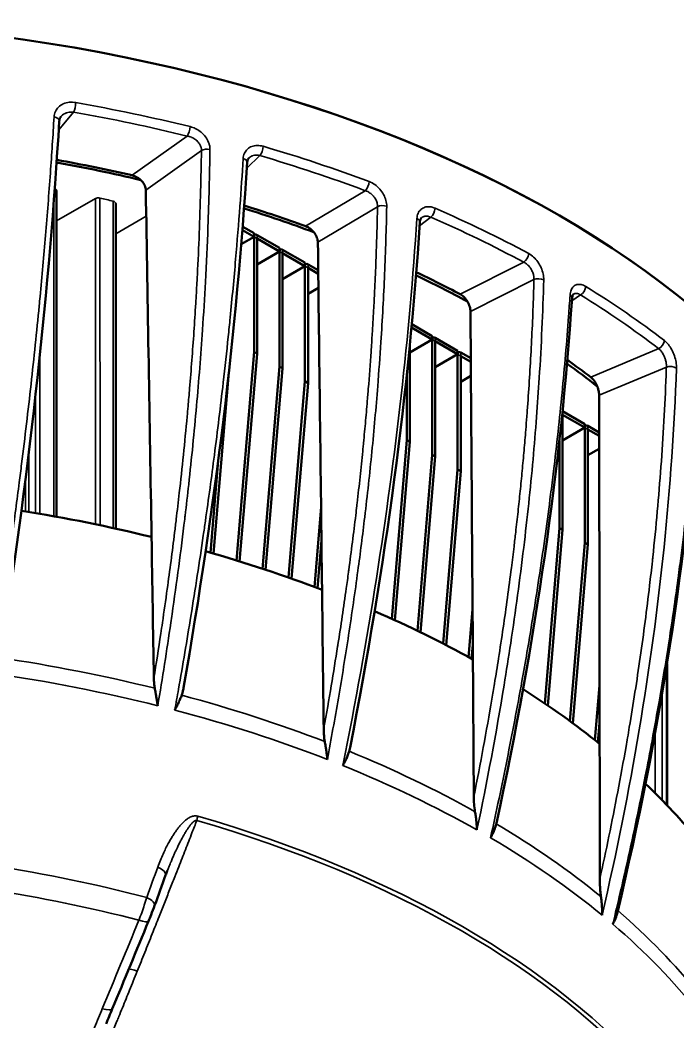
# Model space of a CAD drawing. Header units: millimetres. Extents: x 40 to 2195, y 40 to 1687.
# Drawn here: x 517.1 to 562.8, y 362.1 to 431.7 of the extents above; entities that cross this region are included whole.
import ezdxf

# ---------------------------------------------------------------- set-up
doc = ezdxf.new("R2010")
doc.units = ezdxf.units.MM
doc.header["$LTSCALE"] = 8
doc.layers.add('Visible (ISO)', color=7, linetype='Continuous', lineweight=50)
doc.layers.add('Visible Narrow (ISO)', color=7, linetype='Continuous', lineweight=35)

msp = doc.modelspace()

# ---------------------------------------------------------------- linework, layer by layer
at = {"layer": 'Visible (ISO)'}
for p, q in [((519.634, 397.201), (519.632, 419.879)), ((530.214, 419.404), (530.214, 419.404)), ((523.736, 418.982), (523.737, 396.373)), ((544.989, 417.988), (544.988, 417.988)), ((533.349, 416.907), (532.558, 417.364)), ((530.131, 416.946), (530.131, 416.946)), ((533.349, 416.662), (532.461, 416.149)), ((533.349, 416.662), (532.54, 417.129)), ((533.349, 416.907), (533.349, 416.662)), ((533.349, 416.763), (533.411, 416.799)), ((533.349, 416.662), (533.349, 408.656)), ((535.117, 415.886), (533.561, 416.784)), ((533.561, 416.539), (533.561, 408.533)), ((535.117, 415.641), (533.561, 416.539)), ((535.117, 415.886), (535.117, 415.641)), ((535.117, 415.641), (533.561, 414.743)), ((535.117, 415.743), (535.179, 415.779)), ((535.117, 415.641), (535.117, 407.635)), ((536.885, 414.866), (535.329, 415.764)), ((535.329, 415.519), (535.329, 407.513)), ((536.885, 414.621), (535.329, 415.519)), ((536.885, 414.621), (535.329, 413.723)), ((536.885, 414.866), (536.885, 414.621)), ((536.885, 414.722), (536.947, 414.758)), ((536.885, 414.621), (536.885, 406.615)), ((537.805, 414.335), (537.097, 414.743)), ((537.097, 414.498), (537.097, 406.492)), ((537.808, 414.088), (537.097, 414.498)), ((537.819, 413.119), (537.097, 412.702)), ((555.53, 412.673), (555.53, 412.673)), ((545.724, 409.518), (544.285, 410.348)), ((545.724, 409.763), (544.307, 410.581)), ((545.724, 409.763), (545.724, 409.518)), ((545.724, 409.619), (545.786, 409.655)), ((547.491, 408.742), (545.936, 409.64)), ((545.724, 409.518), (544.168, 408.619)), ((544.168, 409.131), (544.168, 402.41)), ((545.724, 409.518), (545.724, 401.511)), ((545.936, 409.395), (545.936, 401.389)), ((547.491, 408.497), (545.936, 409.395)), ((532.13, 394.162), (533.349, 408.656)), ((532.347, 394.095), (533.561, 408.533)), ((533.349, 408.656), (533.561, 408.533)), ((547.491, 408.497), (545.936, 407.599)), ((547.491, 408.742), (547.491, 408.497)), ((547.491, 408.598), (547.554, 408.634)), ((547.491, 408.497), (547.491, 400.491)), ((548.404, 408.215), (547.704, 408.619)), ((547.704, 408.375), (547.704, 400.368)), ((548.406, 407.969), (547.704, 408.375)), ((533.936, 393.587), (535.117, 407.635)), ((534.152, 393.515), (535.329, 407.513)), ((535.117, 407.635), (535.329, 407.513)), ((530.539, 394.638), (531.6, 407.254)), ((543.956, 407.057), (543.956, 402.532)), ((548.413, 406.988), (547.704, 406.578)), ((535.738, 392.974), (536.885, 406.615)), ((535.954, 392.898), (537.097, 406.492)), ((536.885, 406.615), (537.097, 406.492)), ((554.563, 404.021), (554.563, 404.021)), ((554.775, 404.292), (554.775, 396.286)), ((556.33, 403.394), (554.775, 404.292)), ((556.33, 403.639), (554.778, 404.535)), ((556.33, 403.394), (554.775, 402.496)), ((556.33, 403.639), (556.33, 403.394)), ((556.33, 403.495), (556.392, 403.531)), ((556.33, 403.394), (556.33, 395.388)), ((557.322, 403.066), (556.542, 403.516)), ((556.542, 403.271), (556.542, 395.265)), ((557.322, 402.821), (556.542, 403.271)), ((542.911, 390.106), (543.956, 402.532)), ((543.125, 390.009), (544.168, 402.41)), ((543.956, 402.532), (544.168, 402.41)), ((554.563, 402.502), (554.563, 396.408)), ((557.324, 401.926), (556.542, 401.475)), ((544.694, 389.273), (545.724, 401.511)), ((544.908, 389.17), (545.936, 401.389)), ((545.724, 401.511), (545.936, 401.389)), ((530.322, 394.701), (530.862, 401.118)), ((546.474, 388.388), (547.491, 400.491)), ((546.687, 388.278), (547.704, 400.368)), ((547.491, 400.491), (547.704, 400.368)), ((537.536, 392.321), (538.002, 397.86)), ((562.038, 397.258), (562.038, 397.258)), ((553.538, 384.225), (554.563, 396.408)), ((554.563, 396.408), (554.775, 396.286)), ((553.748, 384.082), (554.775, 396.286)), ((537.752, 392.24), (538.03, 395.543)), ((555.288, 382.996), (556.33, 395.388)), ((555.498, 382.843), (556.542, 395.265)), ((556.33, 395.388), (556.542, 395.265)), ((548.248, 387.446), (548.526, 390.75)), ((548.461, 387.329), (548.543, 388.306)), ((562.038, 386.978), (562.038, 377.141)), ((557.031, 381.673), (557.349, 385.458)), ((557.239, 381.508), (557.353, 382.858)), ((527.719, 375.051), (527.72, 375.051))]:
    msp.add_line(p, q, dxfattribs=at)
for centre, major_axis, ratio, start_param, end_param in [((497.287, 385.064), (81, 0), 0.57735, 0.064234, 1.506562), ((497.287, 385.064), (81, 0), 0.57735, 0.066811, 1.503985), ((497.283, 383.26), (76.013, 0), 0.57735, 1.274273, 1.274275), ((497.287, 380.981), (-74.2, 0), 0.57735, 4.322581, 4.406478), ((497.287, 380.981), (74.5, 0), 0.57735, 1.191497, 1.265985), ((497.282, 383.02), (78.424, 0), 0.57735, 0.970163, 0.970173), ((497.287, 380.981), (74.5, 0), 0.57735, 1.009636, 1.075914), ((497.287, 380.981), (-74.2, 0), 0.57735, 4.139642, 4.21554), ((533.561, 416.539), (-0.15, 0.26), 0.57735, 5.497787, 7.068583), ((535.329, 415.519), (-0.15, 0.26), 0.57735, 5.497787, 7.068583), ((537.097, 414.498), (-0.15, 0.26), 0.57735, 5.497787, 7.068583), ((497.287, 380.981), (-74.2, 0), 0.57735, 3.956736, 4.020954), ((497.287, 380.981), (74.5, 0), 0.57735, 0.828316, 0.882392), ((553.977, 414.362), (-3, 0), 0.57735, 2.038306, 2.038375), ((545.936, 409.395), (-0.15, 0.26), 0.57735, 5.497787, 7.068583), ((547.704, 408.375), (-0.15, 0.26), 0.57735, 5.497787, 7.068583), ((497.287, 380.981), (-74.2, 0), 0.57735, 3.772916, 3.819292), ((497.287, 380.981), (74.5, 0), 0.57735, 0.646909, 0.68221), ((556.542, 403.271), (-0.15, 0.26), 0.57735, 5.497787, 7.068583), ((497.276, 380.978), (-74.212, 0), 0.57735, 3.642253, 3.642254), ((497.271, 380.976), (74.518, 0), 0.57735, 0.50735, 0.507351), ((497.287, 356.486), (-73.976, 0), 0.57735, 4.310457, 4.440049), ((497.287, 356.486), (-73.976, 0), 0.57735, 4.12846, 4.254577), ((497.287, 356.486), (-73.976, 0), 0.57735, 3.946798, 4.067987), ((497.287, 356.486), (-73.976, 0), 0.57735, 3.764845, 3.879216), ((497.287, 356.486), (-73.976, 0), 0.57735, 3.58297, 3.686804), ((525.501, 370.515), (0.94, -0.342), 0.351919, 6.283111, 6.283184), ((525.095, 369.469), (0.925, -0.38), 0.217667, 6.283109, 6.283194)]:
    msp.add_ellipse(centre, major_axis=major_axis, ratio=ratio, start_param=start_param, end_param=end_param, dxfattribs=at)
for points, knots in [([(519.939, 425.029), (519.879, 424.959), (519.841, 424.876), (519.822, 424.763), (519.82, 424.743), (519.819, 424.724)], [0, 0, 0, 0, 0.04704763, 0.04704763, 0.05627271, 0.05627271, 0.05627271, 0.05627271]), ([(533.003, 422.149), (532.971, 422.118), (532.944, 422.082), (532.896, 421.985), (532.878, 421.918), (532.873, 421.84)], [0.00001762, 0.00001762, 0.00001762, 0.00001762, 0.02971243, 0.02971243, 0.06560183, 0.06560183, 0.06560183, 0.06560183]), ([(525.828, 419.906), (525.827, 420.006), (525.803, 420.116), (525.708, 420.337), (525.635, 420.447), (525.464, 420.633), (525.355, 420.722), (525.118, 420.86), (524.991, 420.909), (524.872, 420.937)], [0.0021161, 0.0021161, 0.0021161, 0.0021161, 0.0379737, 0.0379737, 0.0759474, 0.0759474, 0.1149388, 0.1149388, 0.1533881, 0.1533881, 0.1533881, 0.1533881]), ([(544.988, 417.988), (544.963, 417.968), (544.939, 417.94), (544.894, 417.847), (544.873, 417.778), (544.868, 417.691)], [0, 0, 0, 0, 0.03591556, 0.03591556, 0.0746261, 0.0746261, 0.0746261, 0.0746261]), ([(537.781, 416.278), (537.78, 416.377), (537.76, 416.489), (537.677, 416.718), (537.612, 416.834), (537.461, 417.037), (537.365, 417.136), (537.154, 417.297), (537.041, 417.358), (536.933, 417.397)], [0.0022745, 0.0022745, 0.0022745, 0.0022745, 0.0377966, 0.0377966, 0.0755933, 0.0755933, 0.1138541, 0.1138541, 0.1517489, 0.1517489, 0.1517489, 0.1517489]), ([(548.381, 411.476), (548.38, 411.574), (548.363, 411.687), (548.294, 411.923), (548.239, 412.046), (548.11, 412.262), (548.028, 412.37), (547.848, 412.551), (547.75, 412.623), (547.658, 412.672)], [0.0024352, 0.0024352, 0.0024352, 0.0024352, 0.037701, 0.037701, 0.0754019, 0.0754019, 0.1132339, 0.1132339, 0.1508683, 0.1508683, 0.1508683, 0.1508683]), ([(555.53, 412.673), (555.525, 412.669), (555.512, 412.66), (555.482, 412.603), (555.471, 412.575), (555.451, 412.501), (555.443, 412.453), (555.439, 412.4)], [0, 0, 0, 0, 0.03925481, 0.03925481, 0.06104934, 0.06104934, 0.08423856, 0.08423856, 0.08423856, 0.08423856]), ([(557.318, 405.642), (557.318, 405.679), (557.316, 405.718), (557.312, 405.758), (557.308, 405.798), (557.303, 405.839), (557.296, 405.88), (557.294, 405.892), (557.292, 405.905), (557.289, 405.917), (557.281, 405.956), (557.272, 405.995), (557.262, 406.035), (557.251, 406.075), (557.239, 406.114), (557.226, 406.154), (557.22, 406.172), (557.213, 406.19), (557.207, 406.208), (557.191, 406.251), (557.174, 406.294), (557.155, 406.335), (557.136, 406.377), (557.116, 406.418), (557.095, 406.458), (557.089, 406.467), (557.084, 406.477), (557.079, 406.487), (557.058, 406.524), (557.036, 406.56), (557.013, 406.594), (556.991, 406.629), (556.967, 406.662), (556.943, 406.693), (556.934, 406.705), (556.925, 406.716), (556.916, 406.727), (556.891, 406.758), (556.865, 406.786), (556.839, 406.813), (556.813, 406.839), (556.786, 406.864), (556.76, 406.886), (556.751, 406.893), (556.743, 406.899), (556.734, 406.906)], [0, 0, 0, 0, 0.0871271, 0.0871271, 0.0871271, 0.1742275, 0.1742275, 0.1742275, 0.2, 0.2, 0.2, 0.2812984, 0.2812984, 0.2812984, 0.3626215, 0.3626215, 0.3626215, 0.4, 0.4, 0.4, 0.4889243, 0.4889243, 0.4889243, 0.5779547, 0.5779547, 0.5779547, 0.6, 0.6, 0.6, 0.6844265, 0.6844265, 0.6844265, 0.7688824, 0.7688824, 0.7688824, 0.8, 0.8, 0.8, 0.886251, 0.886251, 0.886251, 0.9725508, 0.9725508, 0.9725508, 1, 1, 1, 1]), ([(526.451, 385.273), (526.43, 385.382), (526.416, 385.494), (526.395, 385.725), (526.389, 385.85), (526.387, 385.972)], [0.000001, 0.000001, 0.000001, 0.000001, 0.03835382, 0.03835382, 0.08223414, 0.08223414, 0.08223414, 0.08223414]), ([(526.451, 385.273), (526.468, 385.179), (526.487, 385.081), (526.505, 384.98), (526.51, 384.955), (526.515, 384.93), (526.519, 384.904), (526.537, 384.81), (526.555, 384.713), (526.572, 384.612), (526.578, 384.575), (526.585, 384.538), (526.591, 384.5), (526.608, 384.398), (526.624, 384.294), (526.64, 384.187), (526.646, 384.145), (526.652, 384.102), (526.658, 384.06)], [0, 0, 0, 0, 0.2676463, 0.2676463, 0.2676463, 0.3333333, 0.3333333, 0.3333333, 0.5770704, 0.5770704, 0.5770704, 0.6666667, 0.6666667, 0.6666667, 0.906288, 0.906288, 0.906288, 1, 1, 1, 1]), ([(528.448, 385.3), (528.444, 385.275), (528.44, 385.251), (528.435, 385.227), (528.427, 385.185), (528.418, 385.144), (528.409, 385.105), (528.401, 385.065), (528.392, 385.028), (528.382, 384.992), (528.373, 384.955), (528.363, 384.921), (528.353, 384.887), (528.343, 384.853), (528.332, 384.821), (528.321, 384.79)], [0.4937323, 0.4937323, 0.4937323, 0.4937323, 0.5555556, 0.5555556, 0.5555556, 0.6666667, 0.6666667, 0.6666667, 0.7777778, 0.7777778, 0.7777778, 0.8888889, 0.8888889, 0.8888889, 1, 1, 1, 1]), ([(527.841, 383.755), (527.89, 383.845), (527.936, 383.933), (527.979, 384.018), (527.998, 384.054), (528.016, 384.091), (528.034, 384.126), (528.079, 384.218), (528.122, 384.306), (528.161, 384.392), (528.173, 384.419), (528.184, 384.445), (528.195, 384.471), (528.233, 384.558), (528.268, 384.642), (528.298, 384.725), (528.306, 384.746), (528.314, 384.768), (528.321, 384.79)], [0, 0, 0, 0, 0.233365, 0.233365, 0.233365, 0.3333333, 0.3333333, 0.3333333, 0.5886759, 0.5886759, 0.5886759, 0.6666667, 0.6666667, 0.6666667, 0.9299494, 0.9299494, 0.9299494, 1, 1, 1, 1]), ([(538.261, 381.567), (538.236, 381.703), (538.219, 381.842), (538.194, 382.127), (538.187, 382.282), (538.185, 382.432)], [0.000001, 0.000001, 0.000001, 0.000001, 0.0464613, 0.0464613, 0.1001517, 0.1001517, 0.1001517, 0.1001517]), ([(538.261, 381.567), (538.278, 381.471), (538.296, 381.371), (538.318, 381.241), (538.323, 381.215), (538.343, 381.091), (538.359, 380.99), (538.379, 380.849), (538.384, 380.812), (538.403, 380.671), (538.415, 380.565), (538.431, 380.413), (538.435, 380.369), (538.439, 380.325)], [0, 0, 0, 0, 0.2674413, 0.2674413, 0.3333333, 0.3333333, 0.5789568, 0.5789568, 0.6666667, 0.6666667, 0.9049318, 0.9049318, 1, 1, 1, 1]), ([(540.021, 381.158), (540.017, 381.137), (540.013, 381.116), (540.009, 381.096), (540.001, 381.06), (539.993, 381.024), (539.984, 380.99), (539.976, 380.957), (539.967, 380.924), (539.957, 380.893)], [0.6819285, 0.6819285, 0.6819285, 0.6819285, 0.75, 0.75, 0.75, 0.875, 0.875, 0.875, 1, 1, 1, 1]), ([(539.516, 379.897), (539.583, 380.02), (539.644, 380.138), (539.7, 380.252), (539.742, 380.339), (539.78, 380.422), (539.815, 380.504), (539.827, 380.531), (539.838, 380.557), (539.848, 380.583), (539.882, 380.668), (539.913, 380.751), (539.938, 380.831), (539.945, 380.852), (539.951, 380.873), (539.957, 380.893)], [0, 0, 0, 0, 0.3333333, 0.3333333, 0.3333333, 0.5847783, 0.5847783, 0.5847783, 0.6666667, 0.6666667, 0.6666667, 0.9319724, 0.9319724, 0.9319724, 1, 1, 1, 1]), ([(548.696, 376.694), (548.667, 376.869), (548.647, 377.052), (548.622, 377.393), (548.616, 377.565), (548.615, 377.73)], [0.000001, 0.000001, 0.000001, 0.000001, 0.0589584, 0.0589584, 0.1181746, 0.1181746, 0.1181746, 0.1181746]), ([(548.696, 376.694), (548.713, 376.595), (548.729, 376.492), (548.745, 376.385), (548.748, 376.359), (548.752, 376.332), (548.756, 376.304), (548.769, 376.203), (548.782, 376.099), (548.793, 375.991), (548.797, 375.955), (548.8, 375.917), (548.804, 375.88), (548.813, 375.775), (548.821, 375.668), (548.826, 375.558), (548.829, 375.513), (548.831, 375.468), (548.832, 375.423)], [0, 0, 0, 0, 0.2666509, 0.2666509, 0.2666509, 0.3333333, 0.3333333, 0.3333333, 0.5816013, 0.5816013, 0.5816013, 0.6666667, 0.6666667, 0.6666667, 0.9034449, 0.9034449, 0.9034449, 1, 1, 1, 1]), ([(549.776, 374.877), (549.822, 374.961), (549.864, 375.042), (549.903, 375.122), (549.919, 375.155), (549.934, 375.187), (549.949, 375.219), (549.987, 375.301), (550.021, 375.381), (550.052, 375.459), (550.062, 375.486), (550.072, 375.513), (550.082, 375.539), (550.111, 375.622), (550.137, 375.703), (550.158, 375.782), (550.163, 375.802), (550.168, 375.822), (550.173, 375.841)], [0, 0, 0, 0, 0.2367759, 0.2367759, 0.2367759, 0.3333333, 0.3333333, 0.3333333, 0.5816027, 0.5816027, 0.5816027, 0.6666667, 0.6666667, 0.6666667, 0.9333171, 0.9333171, 0.9333171, 1, 1, 1, 1]), ([(557.446, 370.796), (557.44, 370.835), (557.435, 370.876), (557.43, 370.917), (557.425, 370.959), (557.42, 371.001), (557.415, 371.045), (557.411, 371.089), (557.407, 371.134), (557.402, 371.181), (557.398, 371.228), (557.395, 371.276), (557.391, 371.326), (557.388, 371.376), (557.384, 371.427), (557.382, 371.48), (557.379, 371.534), (557.376, 371.589), (557.374, 371.646), (557.372, 371.695), (557.371, 371.746), (557.37, 371.799), (557.369, 371.807), (557.369, 371.815), (557.369, 371.823), (557.368, 371.873), (557.368, 371.925), (557.367, 371.979), (557.367, 371.989), (557.367, 372), (557.367, 372.011)], [0, 0, 0, 0, 0.125, 0.125, 0.125, 0.25, 0.25, 0.25, 0.375, 0.375, 0.375, 0.5, 0.5, 0.5, 0.625, 0.625, 0.625, 0.75, 0.75, 0.75, 0.858625, 0.858625, 0.858625, 0.875, 0.875, 0.875, 0.978957, 0.978957, 0.978957, 1, 1, 1, 1]), ([(557.446, 370.796), (557.46, 370.694), (557.474, 370.589), (557.485, 370.48), (557.488, 370.452), (557.491, 370.424), (557.494, 370.396), (557.504, 370.291), (557.512, 370.183), (557.518, 370.071), (557.52, 370.035), (557.521, 369.999), (557.523, 369.962), (557.527, 369.857), (557.529, 369.749), (557.529, 369.638), (557.528, 369.592), (557.528, 369.545), (557.526, 369.499)], [0, 0, 0, 0, 0.2652365, 0.2652365, 0.2652365, 0.3333333, 0.3333333, 0.3333333, 0.5849318, 0.5849318, 0.5849318, 0.6666667, 0.6666667, 0.6666667, 0.9017109, 0.9017109, 0.9017109, 1, 1, 1, 1]), ([(526.44, 370.173), (526.364, 369.962), (526.278, 369.736), (526.135, 369.371), (526.077, 369.227), (526.02, 369.089)], [0, 0, 0, 0, 0.0716655, 0.0716655, 0.117676, 0.117676, 0.117676, 0.117676]), ([(558.267, 368.877), (558.31, 368.957), (558.349, 369.036), (558.384, 369.114), (558.399, 369.145), (558.412, 369.176), (558.425, 369.206), (558.459, 369.285), (558.489, 369.362), (558.514, 369.438), (558.524, 369.465), (558.532, 369.491), (558.541, 369.518), (558.559, 369.576), (558.574, 369.633), (558.588, 369.69)], [0, 0, 0, 0, 0.2382924, 0.2382924, 0.2382924, 0.3333333, 0.3333333, 0.3333333, 0.5789378, 0.5789378, 0.5789378, 0.6666667, 0.6666667, 0.6666667, 0.8567899, 0.8567899, 0.8567899, 0.8567899])]:
    msp.add_open_spline(points, degree=3, knots=knots, dxfattribs=at)
for points in [[(519.819, 424.724), (519.127, 413.166), (517.786, 400.851), (515.836, 388.19)], [(532.873, 421.84), (532.147, 410.249), (530.657, 397.933), (528.448, 385.3)], [(525.828, 419.906), (525.962, 411.869), (526.094, 403.831), (526.226, 395.793)], [(544.868, 417.691), (544.116, 406.07), (542.482, 393.755), (540.021, 381.158)], [(537.781, 416.278), (537.878, 408.226), (537.975, 400.173), (538.07, 392.119)], [(555.439, 412.4), (554.668, 400.752), (552.896, 388.445), (550.186, 375.896)], [(548.381, 411.476), (548.438, 403.411), (548.494, 395.345), (548.55, 387.279)], [(564.243, 406.143), (563.459, 394.472), (561.551, 382.177), (558.588, 369.69)], [(557.318, 405.642), (557.331, 397.567), (557.343, 389.491), (557.355, 381.415)], [(526.226, 395.793), (526.28, 392.519), (526.334, 389.246), (526.387, 385.972)], [(538.07, 392.119), (538.109, 388.89), (538.147, 385.661), (538.185, 382.432)], [(548.55, 387.279), (548.572, 384.096), (548.593, 380.913), (548.615, 377.73)], [(557.355, 381.415), (557.359, 378.281), (557.363, 375.146), (557.367, 372.011)], [(550.186, 375.896), (550.182, 375.878), (550.177, 375.859), (550.173, 375.841)], [(527.205, 372.278), (526.951, 371.578), (526.696, 370.876), (526.441, 370.173)], [(527.322, 372.587), (527.282, 372.485), (527.243, 372.382), (527.205, 372.278)], [(526.02, 369.089), (525.178, 367.039), (524.337, 365.003), (523.499, 362.988)], [(523.499, 362.988), (523.353, 362.637), (523.209, 362.286), (523.066, 361.935)]]:
    msp.add_open_spline(points, degree=3, dxfattribs=at)
at = {"layer": 'Visible Narrow (ISO)'}
for p, q in [((519.781, 424.11), (520.811, 425.329)), ((528.704, 423.668), (524.872, 420.937)), ((529.691, 422.66), (525.828, 419.906)), ((532.847, 421.429), (533.76, 422.306)), ((522.646, 419.357), (522.648, 396.608)), ((541.068, 419.869), (536.933, 417.397)), ((519.43, 397.238), (519.428, 418.999)), ((519.632, 417.766), (522.322, 419.319)), ((522.322, 419.319), (522.324, 396.676)), ((523.552, 419.142), (523.554, 396.413)), ((541.925, 418.756), (537.781, 416.278)), ((523.736, 416.869), (525.858, 418.095)), ((544.85, 417.417), (545.62, 418.029)), ((530.126, 416.842), (530.126, 416.842)), ((533.349, 416.662), (532.461, 416.149)), ((533.349, 416.662), (533.561, 416.539)), ((533.561, 416.784), (533.561, 416.539)), ((535.117, 415.641), (533.561, 414.743)), ((535.117, 415.641), (535.329, 415.519)), ((535.329, 415.764), (535.329, 415.519)), ((536.885, 414.621), (535.329, 413.723)), ((536.885, 414.621), (537.097, 414.498)), ((537.097, 414.743), (537.097, 414.498)), ((552.087, 414.895), (547.658, 412.672)), ((537.819, 413.119), (537.097, 412.702)), ((552.793, 413.69), (548.381, 411.476)), ((555.361, 412.925), (555.361, 412.925)), ((555.428, 412.221), (556.028, 412.62)), ((553.371, 410.855), (553.371, 410.855)), ((545.936, 409.64), (545.936, 409.395)), ((545.724, 409.518), (544.168, 408.619)), ((545.724, 409.518), (545.936, 409.395)), ((518.466, 397.409), (518.465, 408.413)), ((547.491, 408.497), (545.936, 407.599)), ((547.491, 408.497), (547.704, 408.375)), ((547.704, 408.619), (547.704, 408.375)), ((561.455, 408.886), (556.734, 406.906)), ((561.991, 407.602), (557.318, 405.642)), ((548.413, 406.988), (547.704, 406.578)), ((518.163, 397.46), (518.163, 405.623)), ((562.588, 405.113), (562.588, 405.113)), ((554.754, 404.304), (554.775, 404.292)), ((554.775, 404.501), (554.775, 404.292)), ((556.33, 403.394), (554.775, 402.496)), ((556.33, 403.394), (556.542, 403.271)), ((556.542, 403.516), (556.542, 403.271)), ((557.324, 401.926), (556.542, 401.475)), ((517.706, 397.537), (517.706, 401.723)), ((517.482, 397.574), (517.482, 399.918)), ((562.008, 396.928), (562.008, 396.928)), ((562.008, 386.789), (562.007, 377.172)), ((561.701, 377.488), (561.702, 384.946)), ((561.221, 377.972), (561.221, 382.223)), ((527.655, 374.947), (527.655, 374.947))]:
    msp.add_line(p, q, dxfattribs=at)
for centre, major_axis, ratio, start_param, end_param in [((520.811, 425.737), (0.087, 0.492), 0.239095, 3.778355, 5.300932), ((497.287, 381.37), (-80.834, 0), 0.57735, 4.310591, 4.415205), ((519.319, 424.754), (0.499, -0.03), 0.540622, 0, 1.325124), ((497.287, 380.981), (-80.334, 0), 0.57735, 4.310591, 4.415205), ((528.704, 424.077), (0.119, 0.486), 0.319311, 3.7967, 5.3193), ((533.76, 422.715), (0.141, 0.48), 0.370702, 3.812429, 5.335012), ((497.287, 381.37), (-80.834, 0), 0.57735, 4.136017, 4.241123), ((530.08, 422.489), (0.5, -0.007), 0.530898, 1.157764, 2.467783), ((497.287, 380.981), (-80.334, 0), 0.57735, 4.136017, 4.241123), ((532.374, 421.871), (0.499, -0.031), 0.546506, 0, 1.152623), ((541.068, 420.277), (0.176, 0.468), 0.444979, 3.842216, 5.364816), ((519.332, 419.879), (0.3, 0), 0.57735, 0.000048, 0.95806), ((522.534, 419.196), (0.3, 0), 0.57735, 1.188562, 2.356345), ((500.266, 387.216), (-60, 0), 0.57735, 4.313823, 4.330155), ((523.436, 418.982), (0.3, 0), 0.57735, 0.000048, 1.17223), ((542.285, 418.566), (0.5, -0.01), 0.531093, 0.987362, 2.384243), ((545.62, 418.437), (0.199, 0.459), 0.491242, 3.8662, 5.388786), ((497.287, 381.37), (-80.834, 0), 0.57735, 3.96169, 4.06683), ((497.287, 380.981), (-80.334, 0), 0.57735, 3.96169, 4.06683), ((544.369, 417.723), (0.499, -0.032), 0.552074, 6.283184, 7.26286), ((552.087, 415.304), (0.237, 0.44), 0.556973, 3.910233, 5.432833), ((553.121, 413.483), (0.5, -0.014), 0.531544, 0.817272, 2.300914), ((556.028, 413.028), (0.263, 0.425), 0.597035, 3.944952, 5.467537), ((497.287, 381.37), (-80.834, 0), 0.57735, 3.787152, 3.892291), ((554.941, 412.433), (0.499, -0.033), 0.557342, 6.283185, 7.089476), ((497.287, 380.981), (-80.334, 0), 0.57735, 3.787152, 3.892292), ((561.455, 409.294), (0.304, 0.397), 0.652188, 4.007399, 5.529999), ((562.285, 407.379), (0.5, -0.017), 0.532309, 0.647071, 2.21782), ((497.287, 346.16), (73.756, 0), 0.57735, 1.16428, 1.319345), ((497.287, 345.118), (73.567, 0), 0.57735, 1.160106, 1.325816), ((497.287, 346.16), (73.756, 0), 0.57735, 0.981791, 1.136498), ((497.287, 345.118), (73.567, 0), 0.57735, 0.977159, 1.142489), ((497.287, 346.16), (73.756, 0), 0.57735, 0.799555, 0.953859), ((497.287, 345.118), (73.567, 0), 0.57735, 0.794475, 0.95939), ((529.004, 376.144), (-0.279, -0.96), 0.367146, 1.621181, 1.927912), ((497.287, 339.518), (71.487, 0), 0.57735, 0.466385, 1.104411), ((497.287, 339.295), (71.35, 0), 0.57735, 0.466385, 1.104411), ((497.287, 346.16), (73.756, 0), 0.57735, 0.616938, 0.771241), ((497.287, 345.118), (73.567, 0), 0.57735, 0.611406, 0.776322), ((497.287, 334.29), (69.297, 0), 0.57735, 1.145328, 1.472666), ((491.713, 315.72), (66.341, 167.778), 0.068451, 5.073386, 5.086749), ((526.265, 372.619), (0.94, -0.341), 0.364359, 6.283183, 7.554736), ((497.287, 333.186), (-68.312, 0), 0.57735, 4.289099, 4.61208), ((525.501, 370.515), (0.94, -0.342), 0.351919, 0, 1.275993), ((497.287, 346.16), (73.756, 0), 0.57735, 0.434299, 0.588934), ((527.436, 395.245), (42.025, 106.877), 0.067869, 4.432684, 4.492464), ((525.095, 369.469), (0.925, -0.38), 0.217667, 5.07581, 6.283109), ((497.287, 345.118), (73.567, 0), 0.57735, 0.428307, 0.593638), ((525.535, 365.372), (-0.928, 0.373), 0.108486, 5.087682, 6.026856), ((522.576, 363.372), (0.923, -0.384), 0.275444, 5.076671, 6.283186)]:
    msp.add_ellipse(centre, major_axis=major_axis, ratio=ratio, start_param=start_param, end_param=end_param, dxfattribs=at)
for points in [[(520.957, 425.993), (520.801, 426.021), (520.504, 426.032), (520.084, 425.923), (519.749, 425.7), (519.526, 425.385), (519.464, 425.141), (519.456, 425.008)], [(533.987, 422.952), (533.843, 422.994), (533.57, 423.033), (533.183, 422.966), (532.87, 422.775), (532.66, 422.481), (532.601, 422.241), (532.592, 422.108)], [(545.92, 418.647), (545.792, 418.703), (545.547, 418.768), (545.2, 418.737), (544.918, 418.577), (544.726, 418.302), (544.67, 418.067), (544.662, 417.934)], [(539.516, 379.897), (540.393, 384.281), (541.948, 392.967), (543.668, 405.681), (544.4, 413.9), (544.662, 417.934)], [(556.393, 413.205), (556.283, 413.274), (556.071, 413.362), (555.771, 413.363), (555.526, 413.229), (555.358, 412.973), (555.308, 412.743), (555.299, 412.61)], [(562.689, 407.526), (562.545, 403.424), (561.97, 395.115), (560.244, 382.403), (558.526, 373.812), (557.526, 369.499)], [(525.347, 369.145), (525.414, 369.316), (525.545, 369.666), (525.729, 370.204), (525.838, 370.559), (525.889, 370.732)]]:
    msp.add_open_spline(points, degree=3, dxfattribs=at)
for points, knots in [([(515.13, 386.323), (515.18, 386.642), (515.231, 386.96), (515.281, 387.278), (515.496, 388.65), (515.704, 390.017), (515.906, 391.381), (516.126, 392.871), (516.337, 394.356), (516.54, 395.835), (516.712, 397.089), (516.877, 398.338), (517.037, 399.583), (517.092, 400.014), (517.146, 400.444), (517.2, 400.874), (517.432, 402.731), (517.65, 404.577), (517.854, 406.412), (518.057, 408.242), (518.246, 410.06), (518.421, 411.865), (518.442, 412.079), (518.462, 412.293), (518.482, 412.507), (518.618, 413.931), (518.745, 415.346), (518.862, 416.753), (518.984, 418.209), (519.096, 419.656), (519.199, 421.094), (519.293, 422.407), (519.379, 423.711), (519.456, 425.008)], [0, 0, 0, 0, 0.0237524, 0.0237524, 0.0237524, 0.1262562, 0.1262562, 0.1262562, 0.2383342, 0.2383342, 0.2383342, 0.3333333, 0.3333333, 0.3333333, 0.3661949, 0.3661949, 0.3661949, 0.5082401, 0.5082401, 0.5082401, 0.649873, 0.649873, 0.649873, 0.6666667, 0.6666667, 0.6666667, 0.778542, 0.778542, 0.778542, 0.8942946, 0.8942946, 0.8942946, 1, 1, 1, 1]), ([(520.811, 425.329), (520.736, 425.339), (520.66, 425.341), (520.586, 425.336), (520.572, 425.335), (520.557, 425.334), (520.542, 425.332), (520.529, 425.331), (520.515, 425.329), (520.502, 425.327), (520.442, 425.318), (520.383, 425.304), (520.327, 425.286), (520.296, 425.275), (520.266, 425.264), (520.237, 425.25), (520.231, 425.248), (520.225, 425.245), (520.219, 425.242), (520.176, 425.222), (520.134, 425.198), (520.096, 425.171), (520.06, 425.147), (520.027, 425.119), (519.996, 425.09), (519.994, 425.088), (519.991, 425.086), (519.989, 425.083), (519.971, 425.066), (519.955, 425.048), (519.939, 425.029)], [0, 0, 0, 0, 0.1445119, 0.1445119, 0.1445119, 0.1735855, 0.1735855, 0.1735855, 0.2, 0.2, 0.2, 0.3202371, 0.3202371, 0.3202371, 0.3864885, 0.3864885, 0.3864885, 0.4, 0.4, 0.4, 0.4996749, 0.4996749, 0.4996749, 0.5931975, 0.5931975, 0.5931975, 0.6, 0.6, 0.6, 0.6548007, 0.6548007, 0.6548007, 0.6548007]), ([(530.284, 422.73), (530.285, 422.832), (530.273, 422.933), (530.241, 423.065), (530.233, 423.095), (530.182, 423.258), (530.119, 423.391), (529.955, 423.642), (529.854, 423.762), (529.646, 423.952), (529.546, 424.028), (529.409, 424.113), (529.378, 424.131), (529.238, 424.207), (529.124, 424.256), (528.97, 424.304), (528.935, 424.313), (528.899, 424.322)], [0.0000001, 0.0000001, 0.0000001, 0.0000001, 0.1540161, 0.1540161, 0.2, 0.2, 0.4, 0.4, 0.6, 0.6, 0.7556468, 0.7556468, 0.8, 0.8, 0.9548134, 0.9548134, 1, 1, 1, 1]), ([(529.691, 422.66), (529.694, 422.729), (529.686, 422.799), (529.668, 422.869), (529.665, 422.882), (529.661, 422.895), (529.657, 422.908), (529.656, 422.914), (529.654, 422.919), (529.652, 422.924), (529.64, 422.961), (529.626, 422.997), (529.609, 423.032), (529.592, 423.067), (529.572, 423.102), (529.551, 423.136), (529.542, 423.15), (529.532, 423.164), (529.522, 423.179), (529.493, 423.219), (529.46, 423.258), (529.424, 423.296), (529.391, 423.331), (529.355, 423.364), (529.316, 423.395), (529.314, 423.398), (529.311, 423.4), (529.308, 423.402), (529.303, 423.406), (529.299, 423.409), (529.294, 423.413), (529.254, 423.444), (529.212, 423.473), (529.167, 423.5), (529.122, 423.526), (529.076, 423.55), (529.027, 423.572), (529.016, 423.577), (529.004, 423.582), (528.993, 423.587), (528.944, 423.606), (528.895, 423.623), (528.844, 423.637), (528.798, 423.65), (528.751, 423.661), (528.704, 423.668)], [0.0000009, 0.0000009, 0.0000009, 0.0000009, 0.1578019, 0.1578019, 0.1578019, 0.1879559, 0.1879559, 0.1879559, 0.2, 0.2, 0.2, 0.2831887, 0.2831887, 0.2831887, 0.3648694, 0.3648694, 0.3648694, 0.4, 0.4, 0.4, 0.5, 0.5, 0.5, 0.593463, 0.593463, 0.593463, 0.6, 0.6, 0.6, 0.6110888, 0.6110888, 0.6110888, 0.7055444, 0.7055444, 0.7055444, 0.8, 0.8, 0.8, 0.8226457, 0.8226457, 0.8226457, 0.915336, 0.915336, 0.915336, 1, 1, 1, 1]), ([(526.387, 385.972), (526.55, 386.983), (526.711, 388.017), (526.907, 389.327), (526.945, 389.584), (527.095, 390.609), (527.206, 391.387), (527.404, 392.819), (527.492, 393.471), (527.663, 394.78), (527.747, 395.436), (527.866, 396.406), (527.904, 396.714), (528.013, 397.629), (528.085, 398.241), (528.252, 399.726), (528.347, 400.604), (528.529, 402.378), (528.616, 403.272), (528.721, 404.411), (528.742, 404.643), (528.799, 405.29), (528.835, 405.706), (528.925, 406.77), (528.977, 407.422), (529.077, 408.732), (529.125, 409.39), (529.215, 410.711), (529.258, 411.373), (529.326, 412.516), (529.353, 412.993), (529.389, 413.655), (529.398, 413.837), (529.457, 414.969), (529.501, 415.935), (529.577, 417.884), (529.609, 418.866), (529.66, 420.783), (529.679, 421.716), (529.691, 422.66)], [0, 0, 0, 0, 0.101896, 0.101896, 0.126584, 0.126584, 0.2, 0.2, 0.260136, 0.260136, 0.319321, 0.319321, 0.346617, 0.346617, 0.4, 0.4, 0.474511, 0.474511, 0.548028, 0.548028, 0.566768, 0.566768, 0.6, 0.6, 0.651192, 0.651192, 0.701836, 0.701836, 0.751606, 0.751606, 0.786789, 0.786789, 0.8, 0.8, 0.869003, 0.869003, 0.93702, 0.93702, 1, 1, 1, 1]), ([(530.284, 422.73), (530.26, 420.953), (530.214, 419.163), (530.099, 416.086), (530.04, 414.806), (529.911, 412.413), (529.843, 411.301), (529.649, 408.433), (529.51, 406.672), (529.191, 403.092), (529.009, 401.273), (528.726, 398.72), (528.643, 397.993), (528.547, 397.185), (528.537, 397.107), (528.266, 394.84), (527.974, 392.64), (527.625, 390.23), (527.596, 390.029), (527.285, 387.913), (526.982, 385.99), (526.658, 384.06)], [0, 0, 0, 0, 0.1440248, 0.1440248, 0.2457199, 0.2457199, 0.3333333, 0.3333333, 0.4706722, 0.4706722, 0.6109496, 0.6109496, 0.6666667, 0.6666667, 0.6726829, 0.6726829, 0.8399572, 0.8399572, 0.8551291, 0.8551291, 1, 1, 1, 1]), ([(533.76, 422.306), (533.687, 422.326), (533.613, 422.337), (533.533, 422.34), (533.525, 422.34), (533.505, 422.34), (533.492, 422.34), (533.409, 422.337), (533.34, 422.326), (533.264, 422.303), (533.252, 422.299), (533.234, 422.293), (533.228, 422.29), (533.18, 422.272), (533.14, 422.251), (533.071, 422.207), (533.04, 422.184), (533.012, 422.158), (533.011, 422.157), (533.008, 422.154), (533.005, 422.152), (533.003, 422.149)], [0.0000001, 0.0000001, 0.0000001, 0.0000001, 0.1553247, 0.1553247, 0.1724484, 0.1724484, 0.2, 0.2, 0.3555031, 0.3555031, 0.3850617, 0.3850617, 0.4, 0.4, 0.5055546, 0.5055546, 0.5976629, 0.5976629, 0.6, 0.6, 0.6084952, 0.6084952, 0.6084952, 0.6084952]), ([(527.841, 383.755), (527.928, 384.238), (528.014, 384.721), (528.099, 385.203), (528.399, 386.908), (528.686, 388.606), (528.96, 390.297), (529.264, 392.175), (529.551, 394.044), (529.823, 395.903), (529.871, 396.234), (529.919, 396.565), (529.966, 396.895), (530.186, 398.434), (530.395, 399.966), (530.592, 401.49), (530.811, 403.18), (531.016, 404.862), (531.206, 406.533), (531.328, 407.594), (531.443, 408.651), (531.553, 409.704), (531.599, 410.152), (531.645, 410.599), (531.689, 411.045), (531.826, 412.409), (531.952, 413.765), (532.069, 415.114), (532.176, 416.348), (532.275, 417.575), (532.365, 418.796), (532.448, 419.905), (532.523, 421.009), (532.592, 422.108)], [0, 0, 0, 0, 0.0363833, 0.0363833, 0.0363833, 0.1650146, 0.1650146, 0.1650146, 0.3078936, 0.3078936, 0.3078936, 0.3333333, 0.3333333, 0.3333333, 0.4518061, 0.4518061, 0.4518061, 0.5832221, 0.5832221, 0.5832221, 0.6666667, 0.6666667, 0.6666667, 0.7021345, 0.7021345, 0.7021345, 0.8106116, 0.8106116, 0.8106116, 0.9098151, 0.9098151, 0.9098151, 1, 1, 1, 1]), ([(542.565, 418.782), (542.567, 418.916), (542.532, 419.186), (542.364, 419.605), (542.093, 419.989), (541.741, 420.305), (541.48, 420.447), (541.34, 420.499)], [0, 0, 0, 0, 0.2, 0.4, 0.6, 0.8, 1, 1, 1, 1]), ([(541.925, 418.756), (541.928, 418.827), (541.922, 418.901), (541.903, 418.988), (541.9, 419.001), (541.896, 419.019), (541.895, 419.023), (541.882, 419.07), (541.868, 419.113), (541.833, 419.196), (541.813, 419.238), (541.787, 419.285), (541.783, 419.291), (541.779, 419.299), (541.778, 419.3), (541.747, 419.354), (541.712, 419.404), (541.648, 419.484), (541.621, 419.514), (541.588, 419.549), (541.582, 419.554), (541.538, 419.598), (541.496, 419.635), (541.419, 419.694), (541.385, 419.718), (541.337, 419.748), (541.325, 419.755), (541.265, 419.789), (541.216, 419.814), (541.133, 419.848), (541.101, 419.859), (541.068, 419.869)], [0.0000001, 0.0000001, 0.0000001, 0.0000001, 0.1622754, 0.1622754, 0.1907229, 0.1907229, 0.2, 0.2, 0.2930549, 0.2930549, 0.3850514, 0.3850514, 0.4, 0.4, 0.4025855, 0.4025855, 0.5224892, 0.5224892, 0.6, 0.6, 0.6144425, 0.6144425, 0.7196864, 0.7196864, 0.8, 0.8, 0.8262783, 0.8262783, 0.9328219, 0.9328219, 1, 1, 1, 1]), ([(538.185, 382.432), (538.191, 382.464), (538.197, 382.496), (538.382, 383.523), (538.55, 384.495), (538.867, 386.38), (539.015, 387.293), (539.161, 388.227), (539.168, 388.271), (539.28, 388.985), (539.38, 389.641), (539.572, 390.941), (539.665, 391.583), (539.806, 392.592), (539.858, 392.967), (539.915, 393.391), (539.922, 393.444), (540.018, 394.156), (540.102, 394.8), (540.263, 396.073), (540.34, 396.701), (540.439, 397.533), (540.464, 397.748), (540.495, 398.022), (540.502, 398.082), (540.581, 398.765), (540.648, 399.374), (540.777, 400.576), (540.838, 401.168), (540.908, 401.873), (540.92, 401.997), (540.939, 402.186), (540.945, 402.251), (541.003, 402.849), (541.051, 403.372), (541.144, 404.408), (541.189, 404.92), (541.243, 405.575), (541.255, 405.727), (541.273, 405.947), (541.279, 406.015), (541.355, 406.975), (541.419, 407.836), (541.49, 408.879), (541.504, 409.09), (541.523, 409.371), (541.527, 409.443), (541.556, 409.888), (541.579, 410.255), (541.622, 410.985), (541.642, 411.348), (541.675, 411.948), (541.687, 412.188), (541.703, 412.502), (541.707, 412.579), (541.726, 412.966), (541.741, 413.275), (541.769, 413.898), (541.783, 414.21), (541.809, 414.841), (541.821, 415.159), (541.836, 415.569), (541.839, 415.656), (541.857, 416.181), (541.871, 416.627), (541.897, 417.522), (541.908, 417.97), (541.921, 418.534), (541.923, 418.645), (541.925, 418.756)], [0, 0, 0, 0, 0.001766, 0.001766, 0.056693, 0.056693, 0.111111, 0.111111, 0.113803, 0.113803, 0.15494, 0.15494, 0.196884, 0.196884, 0.222222, 0.222222, 0.225849, 0.225849, 0.271026, 0.271026, 0.317045, 0.317045, 0.333333, 0.333333, 0.337888, 0.337888, 0.385493, 0.385493, 0.43399, 0.43399, 0.444444, 0.444444, 0.449933, 0.449933, 0.495276, 0.495276, 0.541533, 0.541533, 0.555556, 0.555556, 0.561962, 0.561962, 0.645306, 0.645306, 0.666667, 0.666667, 0.674049, 0.674049, 0.712544, 0.712544, 0.751626, 0.751626, 0.777778, 0.777778, 0.786161, 0.786161, 0.820333, 0.820333, 0.854611, 0.854611, 0.888889, 0.888889, 0.898081, 0.898081, 0.944106, 0.944106, 0.989049, 0.989049, 1, 1, 1, 1]), ([(542.565, 418.782), (542.533, 417.224), (542.484, 415.658), (542.348, 412.51), (542.263, 410.929), (542.093, 408.321), (542.019, 407.298), (541.819, 404.763), (541.683, 403.245), (541.382, 400.213), (541.217, 398.698), (540.888, 395.931), (540.729, 394.681), (540.36, 391.949), (540.147, 390.465), (539.695, 387.518), (539.457, 386.055), (538.963, 383.17), (538.707, 381.749), (538.439, 380.325)], [0, 0, 0, 0, 0.1264174, 0.1264174, 0.2524851, 0.2524851, 0.3333333, 0.3333333, 0.4523294, 0.4523294, 0.5701502, 0.5701502, 0.6666667, 0.6666667, 0.7805329, 0.7805329, 0.8921724, 0.8921724, 1, 1, 1, 1]), ([(545.62, 418.029), (545.566, 418.052), (545.511, 418.07), (545.441, 418.085), (545.425, 418.088), (545.397, 418.092), (545.386, 418.094), (545.328, 418.099), (545.281, 418.098), (545.212, 418.089), (545.188, 418.084), (545.159, 418.076), (545.154, 418.074), (545.108, 418.06), (545.069, 418.042), (545.018, 418.01), (545.003, 417.999), (544.989, 417.988)], [0, 0, 0, 0, 0.1315926, 0.1315926, 0.1724751, 0.1724751, 0.2, 0.2, 0.3189697, 0.3189697, 0.3848375, 0.3848375, 0.4, 0.4, 0.5165146, 0.5165146, 0.5677828, 0.5677828, 0.5677828, 0.5677828]), ([(553.468, 413.667), (553.472, 413.803), (553.444, 414.077), (553.301, 414.514), (553.07, 414.923), (552.769, 415.268), (552.547, 415.431), (552.428, 415.495)], [0, 0, 0, 0, 0.2, 0.4, 0.6, 0.8, 1, 1, 1, 1]), ([(552.793, 413.69), (552.795, 413.727), (552.795, 413.766), (552.79, 413.844), (552.785, 413.883), (552.776, 413.938), (552.773, 413.953), (552.761, 414.013), (552.749, 414.058), (552.72, 414.148), (552.703, 414.193), (552.682, 414.242), (552.68, 414.247), (552.661, 414.29), (552.642, 414.328), (552.601, 414.401), (552.579, 414.437), (552.545, 414.487), (552.534, 414.503), (552.493, 414.56), (552.46, 414.6), (552.392, 414.673), (552.357, 414.708), (552.29, 414.766), (552.258, 414.791), (552.193, 414.836), (552.16, 414.857), (552.113, 414.882), (552.1, 414.889), (552.087, 414.895)], [0, 0, 0, 0, 0.0843638, 0.0843638, 0.168821, 0.168821, 0.2, 0.2, 0.2947903, 0.2947903, 0.3895887, 0.3895887, 0.4, 0.4, 0.4816713, 0.4816713, 0.5633205, 0.5633205, 0.6, 0.6, 0.701426, 0.701426, 0.8, 0.8, 0.8838465, 0.8838465, 0.967395, 0.967395, 1, 1, 1, 1]), ([(548.615, 377.73), (548.847, 378.89), (549.066, 380.033), (549.484, 382.299), (549.683, 383.422), (549.93, 384.883), (549.99, 385.237), (550.145, 386.182), (550.239, 386.769), (550.442, 388.067), (550.549, 388.775), (550.756, 390.181), (550.854, 390.879), (551.045, 392.27), (551.136, 392.963), (551.286, 394.143), (551.347, 394.633), (551.446, 395.454), (551.485, 395.787), (551.579, 396.598), (551.633, 397.074), (551.736, 398.024), (551.786, 398.498), (551.883, 399.444), (551.929, 399.917), (552.019, 400.863), (552.062, 401.336), (552.145, 402.282), (552.185, 402.756), (552.249, 403.546), (552.274, 403.862), (552.307, 404.303), (552.317, 404.427), (552.376, 405.231), (552.424, 405.92), (552.512, 407.302), (552.553, 407.994), (552.627, 409.384), (552.661, 410.082), (552.721, 411.479), (552.747, 412.179), (552.778, 413.151), (552.786, 413.42), (552.793, 413.69)], [0, 0, 0, 0, 0.0864974, 0.0864974, 0.1741497, 0.1741497, 0.2024549, 0.2024549, 0.25, 0.25, 0.3085905, 0.3085905, 0.3676755, 0.3676755, 0.4275272, 0.4275272, 0.4704959, 0.4704959, 0.5, 0.5, 0.5425715, 0.5425715, 0.585199, 0.585199, 0.6276722, 0.6276722, 0.6699516, 0.6699516, 0.7117707, 0.7117707, 0.739253, 0.739253, 0.75, 0.75, 0.8085565, 0.8085565, 0.8659198, 0.8659198, 0.9226766, 0.9226766, 0.9786507, 0.9786507, 1, 1, 1, 1]), ([(553.468, 413.667), (553.407, 411.414), (553.304, 409.143), (553.105, 405.95), (553.042, 405.042), (552.898, 403.153), (552.816, 402.172), (552.542, 399.153), (552.326, 397.107), (551.814, 392.85), (551.514, 390.639), (551.031, 387.445), (550.878, 386.471), (550.168, 382.157), (549.539, 378.797), (548.832, 375.423)], [0, 0, 0, 0, 0.1830542, 0.1830542, 0.2554944, 0.2554944, 0.3333333, 0.3333333, 0.4944121, 0.4944121, 0.6666667, 0.6666667, 0.7420609, 0.7420609, 1, 1, 1, 1]), ([(549.776, 374.877), (550.178, 376.698), (550.56, 378.512), (551.286, 382.142), (551.631, 383.957), (552.075, 386.432), (552.192, 387.099), (552.624, 389.614), (552.919, 391.453), (553.467, 395.111), (553.719, 396.93), (554.018, 399.282), (554.086, 399.825), (554.371, 402.192), (554.568, 404.006), (554.916, 407.596), (555.068, 409.373), (555.232, 411.629), (555.267, 412.12), (555.299, 412.61)], [0, 0, 0, 0, 0.1399551, 0.1399551, 0.281088, 0.281088, 0.3333333, 0.3333333, 0.4781961, 0.4781961, 0.623119, 0.623119, 0.6666667, 0.6666667, 0.8134965, 0.8134965, 0.9592906, 0.9592906, 1, 1, 1, 1]), ([(556.028, 412.62), (555.985, 412.649), (555.942, 412.673), (555.884, 412.697), (555.868, 412.703), (555.843, 412.711), (555.835, 412.713), (555.788, 412.725), (555.751, 412.73), (555.693, 412.729), (555.671, 412.727), (555.646, 412.722), (555.642, 412.721), (555.601, 412.711), (555.566, 412.696), (555.533, 412.675), (555.532, 412.674), (555.53, 412.673)], [0, 0, 0, 0, 0.1265374, 0.1265374, 0.173657, 0.173657, 0.2, 0.2, 0.3151758, 0.3151758, 0.3858031, 0.3858031, 0.4, 0.4, 0.5256316, 0.5256316, 0.5315935, 0.5315935, 0.5315935, 0.5315935]), ([(562.689, 407.526), (562.694, 407.661), (562.674, 407.939), (562.561, 408.391), (562.375, 408.821), (562.132, 409.192), (561.951, 409.374), (561.854, 409.448)], [0, 0, 0, 0, 0.2, 0.4, 0.6, 0.8, 1, 1, 1, 1]), ([(561.991, 407.602), (561.993, 407.64), (561.994, 407.679), (561.991, 407.758), (561.988, 407.799), (561.982, 407.855), (561.98, 407.869), (561.972, 407.928), (561.964, 407.974), (561.944, 408.064), (561.932, 408.11), (561.916, 408.163), (561.913, 408.171), (561.898, 408.219), (561.884, 408.258), (561.854, 408.334), (561.837, 408.372), (561.811, 408.427), (561.802, 408.445), (561.769, 408.509), (561.743, 408.554), (561.691, 408.634), (561.664, 408.671), (561.613, 408.735), (561.589, 408.763), (561.539, 408.814), (561.514, 408.838), (561.477, 408.869), (561.466, 408.878), (561.455, 408.886)], [0, 0, 0, 0, 0.085176, 0.085176, 0.170435, 0.170435, 0.2, 0.2, 0.291629, 0.291629, 0.383258, 0.383258, 0.4, 0.4, 0.480069, 0.480069, 0.560155, 0.560155, 0.6, 0.6, 0.704091, 0.704091, 0.8, 0.8, 0.882276, 0.882276, 0.964406, 0.964406, 1, 1, 1, 1]), ([(557.367, 372.011), (557.582, 372.986), (557.794, 373.981), (558.21, 376.002), (558.413, 377.028), (558.809, 379.107), (559.002, 380.161), (559.224, 381.433), (559.259, 381.635), (559.335, 382.077), (559.376, 382.318), (559.551, 383.361), (559.683, 384.172), (559.936, 385.798), (560.058, 386.614), (560.293, 388.255), (560.406, 389.082), (560.623, 390.74), (560.726, 391.573), (560.891, 392.981), (560.956, 393.552), (561.028, 394.217), (561.037, 394.305), (561.158, 395.437), (561.263, 396.496), (561.452, 398.593), (561.537, 399.629), (561.691, 401.719), (561.759, 402.771), (561.878, 404.886), (561.928, 405.948), (561.977, 407.215), (561.984, 407.408), (561.991, 407.602)], [0, 0, 0, 0, 0.0985373, 0.0985373, 0.19646, 0.19646, 0.2934926, 0.2934926, 0.3117505, 0.3117505, 0.3333333, 0.3333333, 0.4050132, 0.4050132, 0.4753768, 0.4753768, 0.5450067, 0.5450067, 0.6135053, 0.6135053, 0.6595881, 0.6595881, 0.6666667, 0.6666667, 0.75, 0.75, 0.8294811, 0.8294811, 0.9082362, 0.9082362, 0.9860155, 0.9860155, 1, 1, 1, 1]), ([(558.267, 368.877), (558.62, 370.337), (558.958, 371.794), (559.723, 375.229), (560.137, 377.204), (560.686, 379.992), (560.843, 380.812), (561.17, 382.572), (561.339, 383.512), (561.774, 386.023), (562.028, 387.59), (562.478, 390.555), (562.676, 391.953), (562.894, 393.609), (562.929, 393.872), (563.089, 395.127), (563.209, 396.117), (563.451, 398.239), (563.57, 399.37), (563.779, 401.527), (563.871, 402.554), (564.029, 404.493), (564.097, 405.406), (564.158, 406.315)], [0, 0, 0, 0, 0.113592, 0.113592, 0.268615, 0.268615, 0.333333, 0.333333, 0.407849, 0.407849, 0.532885, 0.532885, 0.64541, 0.64541, 0.666667, 0.666667, 0.747042, 0.747042, 0.839534, 0.839534, 0.92421, 0.92421, 1, 1, 1, 1]), ([(526.661, 372.846), (526.721, 373.011), (526.843, 373.326), (527.027, 373.755), (527.209, 374.142), (527.383, 374.479), (527.548, 374.772), (527.704, 375.029), (527.854, 375.257), (527.998, 375.457), (528.136, 375.634), (528.269, 375.79), (528.398, 375.927), (528.526, 376.047), (528.652, 376.151), (528.775, 376.238), (528.895, 376.307), (529.011, 376.359), (529.144, 376.398), (529.284, 376.411), (529.382, 376.398), (529.432, 376.383)], [0, 0, 0, 0, 0.0526316, 0.1052632, 0.1578947, 0.2105263, 0.2631579, 0.3157895, 0.3684211, 0.4210526, 0.4736842, 0.5263158, 0.5789474, 0.6315789, 0.6842105, 0.7368421, 0.7894737, 0.8421053, 0.8947368, 0.9473684, 1, 1, 1, 1]), ([(525.233, 365.603), (525.41, 366.044), (525.585, 366.479), (525.932, 367.347), (526.105, 367.779), (526.436, 368.609), (526.594, 369.008), (526.875, 369.715), (526.998, 370.026), (527.242, 370.645), (527.363, 370.952), (527.604, 371.564), (527.724, 371.869), (527.934, 372.402), (528.024, 372.632), (528.27, 373.26), (528.424, 373.655), (528.732, 374.443), (528.884, 374.836), (529.148, 375.516), (529.26, 375.804), (529.37, 376.09)], [0.0000024, 0.0000024, 0.0000024, 0.0000024, 0.1113724, 0.1113724, 0.225101, 0.225101, 0.3333333, 0.3333333, 0.4205014, 0.4205014, 0.5086535, 0.5086535, 0.5982019, 0.5982019, 0.6666667, 0.6666667, 0.7864257, 0.7864257, 0.9082457, 0.9082457, 0.9999994, 0.9999994, 0.9999994, 0.9999994]), ([(527.322, 372.587), (527.34, 372.634), (527.359, 372.68), (527.391, 372.762), (527.405, 372.797), (527.465, 372.945), (527.509, 373.054), (527.57, 373.199), (527.587, 373.238), (527.643, 373.372), (527.683, 373.464), (527.74, 373.594), (527.759, 373.636), (527.811, 373.755), (527.845, 373.829), (527.897, 373.943), (527.917, 373.986), (527.965, 374.089), (527.994, 374.149), (528.042, 374.25), (528.063, 374.292), (528.107, 374.383), (528.131, 374.431), (528.176, 374.521), (528.197, 374.563), (528.239, 374.644), (528.259, 374.683), (528.301, 374.763), (528.323, 374.805), (528.362, 374.876), (528.378, 374.907), (528.418, 374.978), (528.44, 375.019), (528.476, 375.082), (528.49, 375.106), (528.527, 375.17), (528.55, 375.209), (528.584, 375.266), (528.595, 375.284), (528.63, 375.341), (528.654, 375.379), (528.686, 375.429), (528.695, 375.443), (528.728, 375.494), (528.753, 375.531), (528.783, 375.575), (528.79, 375.585), (528.821, 375.629), (528.844, 375.661), (528.869, 375.694), (528.87, 375.696), (528.877, 375.704), (528.881, 375.711), (528.906, 375.743), (528.925, 375.767), (528.95, 375.798), (528.956, 375.805), (528.965, 375.816), (528.968, 375.819), (528.993, 375.848), (529.014, 375.872), (529.038, 375.898), (529.043, 375.902), (529.048, 375.908), (529.05, 375.91), (529.064, 375.925), (529.077, 375.937), (529.101, 375.96), (529.112, 375.97), (529.125, 375.982), (529.127, 375.983), (529.128, 375.984), (529.142, 375.996), (529.156, 376.007), (529.183, 376.027), (529.196, 376.036), (529.211, 376.045), (529.212, 376.046), (529.232, 376.058), (529.251, 376.068), (529.276, 376.078), (529.284, 376.081), (529.294, 376.084), (529.296, 376.084), (529.309, 376.088), (529.319, 376.09), (529.338, 376.092), (529.347, 376.092), (529.361, 376.091), (529.365, 376.09), (529.37, 376.09)], [0.036658, 0.036658, 0.036658, 0.036658, 0.0526316, 0.0526316, 0.0651213, 0.0651213, 0.1052632, 0.1052632, 0.1205929, 0.1205929, 0.1578947, 0.1578947, 0.1761472, 0.1761472, 0.2105263, 0.2105263, 0.2315836, 0.2315836, 0.2631579, 0.2631579, 0.2870552, 0.2870552, 0.3157895, 0.3157895, 0.3425182, 0.3425182, 0.3684211, 0.3684211, 0.3980145, 0.3980145, 0.4210526, 0.4210526, 0.4534862, 0.4534862, 0.4736842, 0.4736842, 0.5089616, 0.5089616, 0.5263158, 0.5263158, 0.5644292, 0.5644292, 0.5789474, 0.5789474, 0.6199221, 0.6199221, 0.6315789, 0.6315789, 0.6729442, 0.6729442, 0.6754132, 0.6754132, 0.6842105, 0.6842105, 0.7195155, 0.7195155, 0.7309004, 0.7309004, 0.7368421, 0.7368421, 0.7779065, 0.7779065, 0.7863327, 0.7863327, 0.7894737, 0.7894737, 0.8156597, 0.8156597, 0.8392066, 0.8392066, 0.8418458, 0.8421053, 0.8421053, 0.8693945, 0.8693945, 0.8947368, 0.8947368, 0.8973146, 0.8973146, 0.9331976, 0.9331976, 0.9473684, 0.9473684, 0.9528424, 0.9528424, 0.9722681, 0.9722681, 0.9902904, 0.9902904, 0.9999993, 0.9999993, 0.9999993, 0.9999993]), ([(521.527, 356.543), (521.676, 356.901), (521.826, 357.262), (522.128, 357.99), (522.279, 358.355), (522.523, 358.948), (522.615, 359.171), (522.83, 359.693), (522.953, 359.992), (523.201, 360.595), (523.325, 360.899), (523.574, 361.508), (523.699, 361.813), (523.868, 362.229), (523.912, 362.338), (524.123, 362.856), (524.29, 363.267), (524.623, 364.09), (524.79, 364.503), (525.049, 365.145), (525.141, 365.374), (525.233, 365.603)], [0.0000001, 0.0000001, 0.0000001, 0.0000001, 0.1297037, 0.1297037, 0.2572479, 0.2572479, 0.3333333, 0.3333333, 0.4333784, 0.4333784, 0.5327962, 0.5327962, 0.6316322, 0.6316322, 0.6666667, 0.6666667, 0.7980234, 0.7980234, 0.9284933, 0.9284933, 1, 1, 1, 1]), ([(520.881, 358.2), (521.114, 358.792), (521.339, 359.365), (521.558, 359.918), (521.706, 360.29), (521.85, 360.652), (521.992, 361.005), (522.062, 361.177), (522.13, 361.347), (522.198, 361.515), (522.384, 361.975), (522.566, 362.419), (522.744, 362.848), (522.765, 362.898), (522.785, 362.948), (522.806, 362.998)], [0, 0, 0, 0, 0.3333333, 0.3333333, 0.3333333, 0.5575373, 0.5575373, 0.5575373, 0.6666667, 0.6666667, 0.6666667, 0.965162, 0.965162, 0.965162, 1, 1, 1, 1])]:
    msp.add_open_spline(points, degree=3, knots=knots, dxfattribs=at)

doc.saveas('drawing.dxf')
